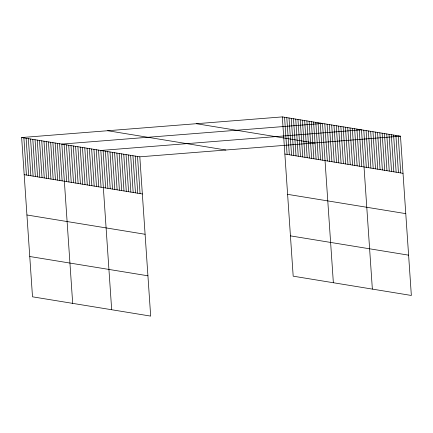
<?xml version="1.0" encoding="UTF-8"?>
<svg xmlns="http://www.w3.org/2000/svg" width="433" height="433" viewBox="0 0 433 433"><rect width="100%" height="100%" fill="white"/><g stroke="black" fill="none" stroke-linecap="round" stroke-linejoin="round"><path stroke-width="0.65" d="M21.65 137.537L139.816 156.822L150.673 316.101L32.507 296.816L21.65 137.537L282.327 116.899L400.493 136.184L411.35 295.463L293.184 276.178L282.327 116.899M139.816 156.822L400.493 136.184M196.306 123.708L314.466 142.998M284.86 154.045L403.026 173.33M107.671 130.728L225.837 150.013M287.609 194.347L405.77 213.637M24.183 174.683L142.349 193.968M290.44 235.871L408.6 255.161M26.933 214.984L145.093 234.275M29.763 256.509L147.924 275.799M398.198 135.81L400.731 172.956M395.903 135.437L398.436 172.583M393.608 135.064L396.141 172.21M391.318 134.69L393.851 171.836M389.023 134.311L391.556 171.463M386.729 133.938L389.262 171.084M384.434 133.564L386.967 170.71M382.139 133.191L384.672 170.337M379.849 132.817L382.382 169.963M377.554 132.444L380.087 169.59M375.259 132.065L377.793 169.211M372.965 131.692L375.498 168.838M370.675 131.318L373.203 168.464M368.38 130.945L370.913 168.091M366.085 130.571L368.618 167.717M363.79 130.198L366.323 167.344M372.358 289.098L361.495 129.819L100.819 150.457L111.676 309.736M359.206 129.445L361.734 166.591M356.911 129.072L359.444 166.218M354.616 128.698L357.149 165.844M352.321 128.325L354.854 165.471M350.026 127.952L352.559 165.097M347.737 127.573L350.265 164.719M345.442 127.199L347.975 164.345M343.147 126.826L345.68 163.972M340.852 126.452L343.385 163.598M338.557 126.079L341.09 163.225M336.268 125.7L338.795 162.851M333.973 125.326L336.506 162.472M331.678 124.953L334.211 162.099M329.383 124.58L331.916 161.726M327.088 124.206L329.621 161.352M324.799 123.833L327.332 160.979M333.361 282.733L322.504 123.454L61.827 144.092L72.684 303.371M320.268 123.091L322.801 160.237M318.038 122.728L320.572 159.874M315.809 122.36L318.342 159.512M313.573 121.998L316.106 159.144M311.343 121.635L313.876 158.781M309.113 121.272L311.641 158.418M306.878 120.904L309.411 158.05M304.648 120.542L307.181 157.688M302.413 120.179L304.946 157.325M300.183 119.811L302.716 156.957M297.953 119.448L300.486 156.594M295.717 119.086L298.25 156.232M293.487 118.718L296.02 155.864M291.257 118.355L293.785 155.501M289.022 117.993L291.555 155.138M286.792 117.624L289.325 154.776M284.557 117.262L287.09 154.408M137.521 156.448L140.054 193.594M135.226 156.075L137.759 193.221M132.931 155.701L135.464 192.847M130.642 155.328L133.169 192.474M128.347 154.949L130.88 192.1M126.052 154.576L128.585 191.722M123.757 154.202L126.29 191.348M121.462 153.829L123.995 190.975M119.172 153.455L121.7 190.601M116.878 153.082L119.411 190.228M114.583 152.703L117.116 189.854M112.288 152.329L114.821 189.475M109.993 151.956L112.526 189.102M107.703 151.582L110.236 188.728M105.408 151.209L107.941 188.355M103.114 150.836L105.647 187.982M98.524 150.083L101.057 187.229M96.234 149.71L98.767 186.856M93.939 149.336L96.472 186.482M91.644 148.963L94.177 186.109M89.35 148.589L91.883 185.735M87.06 148.21L89.588 185.356M84.765 147.837L87.298 184.983M82.47 147.464L85.003 184.61M80.175 147.09L82.708 184.236M77.88 146.717L80.414 183.863M75.591 146.338L78.119 183.489M73.296 145.964L75.829 183.11M71.001 145.591L73.534 182.737M68.706 145.217L71.239 182.363M66.411 144.844L68.944 181.99M64.122 144.47L66.65 181.616M59.592 143.729L62.125 180.875M57.362 143.366L59.895 180.512M55.132 143.004L57.665 180.15M52.896 142.636L55.429 179.782M50.666 142.273L53.199 179.419M48.436 141.91L50.964 179.056M46.201 141.542L48.734 178.688M43.971 141.18L46.504 178.326M41.736 140.817L44.269 177.963M39.506 140.449L42.039 177.595M37.276 140.086L39.809 177.232M35.041 139.724L37.574 176.87M32.811 139.356L35.344 176.502M30.581 138.993L33.108 176.139M28.345 138.63L30.878 175.776M26.115 138.262L28.648 175.414M23.88 137.9L26.413 175.046"/></g></svg>
